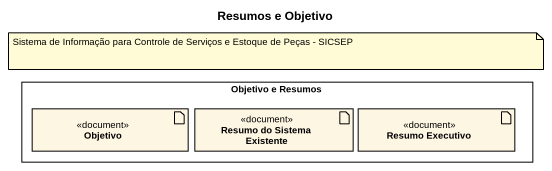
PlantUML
@startuml
title Resumos e Objetivo
rectangle "Objetivo e Resumos" as Objetivo_e_Resumos {
  artifact Objetivo <<document>>
  artifact "Resumo do Sistema Existente" as Resumo_do_Sistema_Existente <<document>>
  artifact "Resumo Executivo" as Resumo_Executivo <<document>>
}
note as N1
  Sistema de Informação para Controle de Serviços e Estoque de Peças - SICSEP
end note
@enduml
